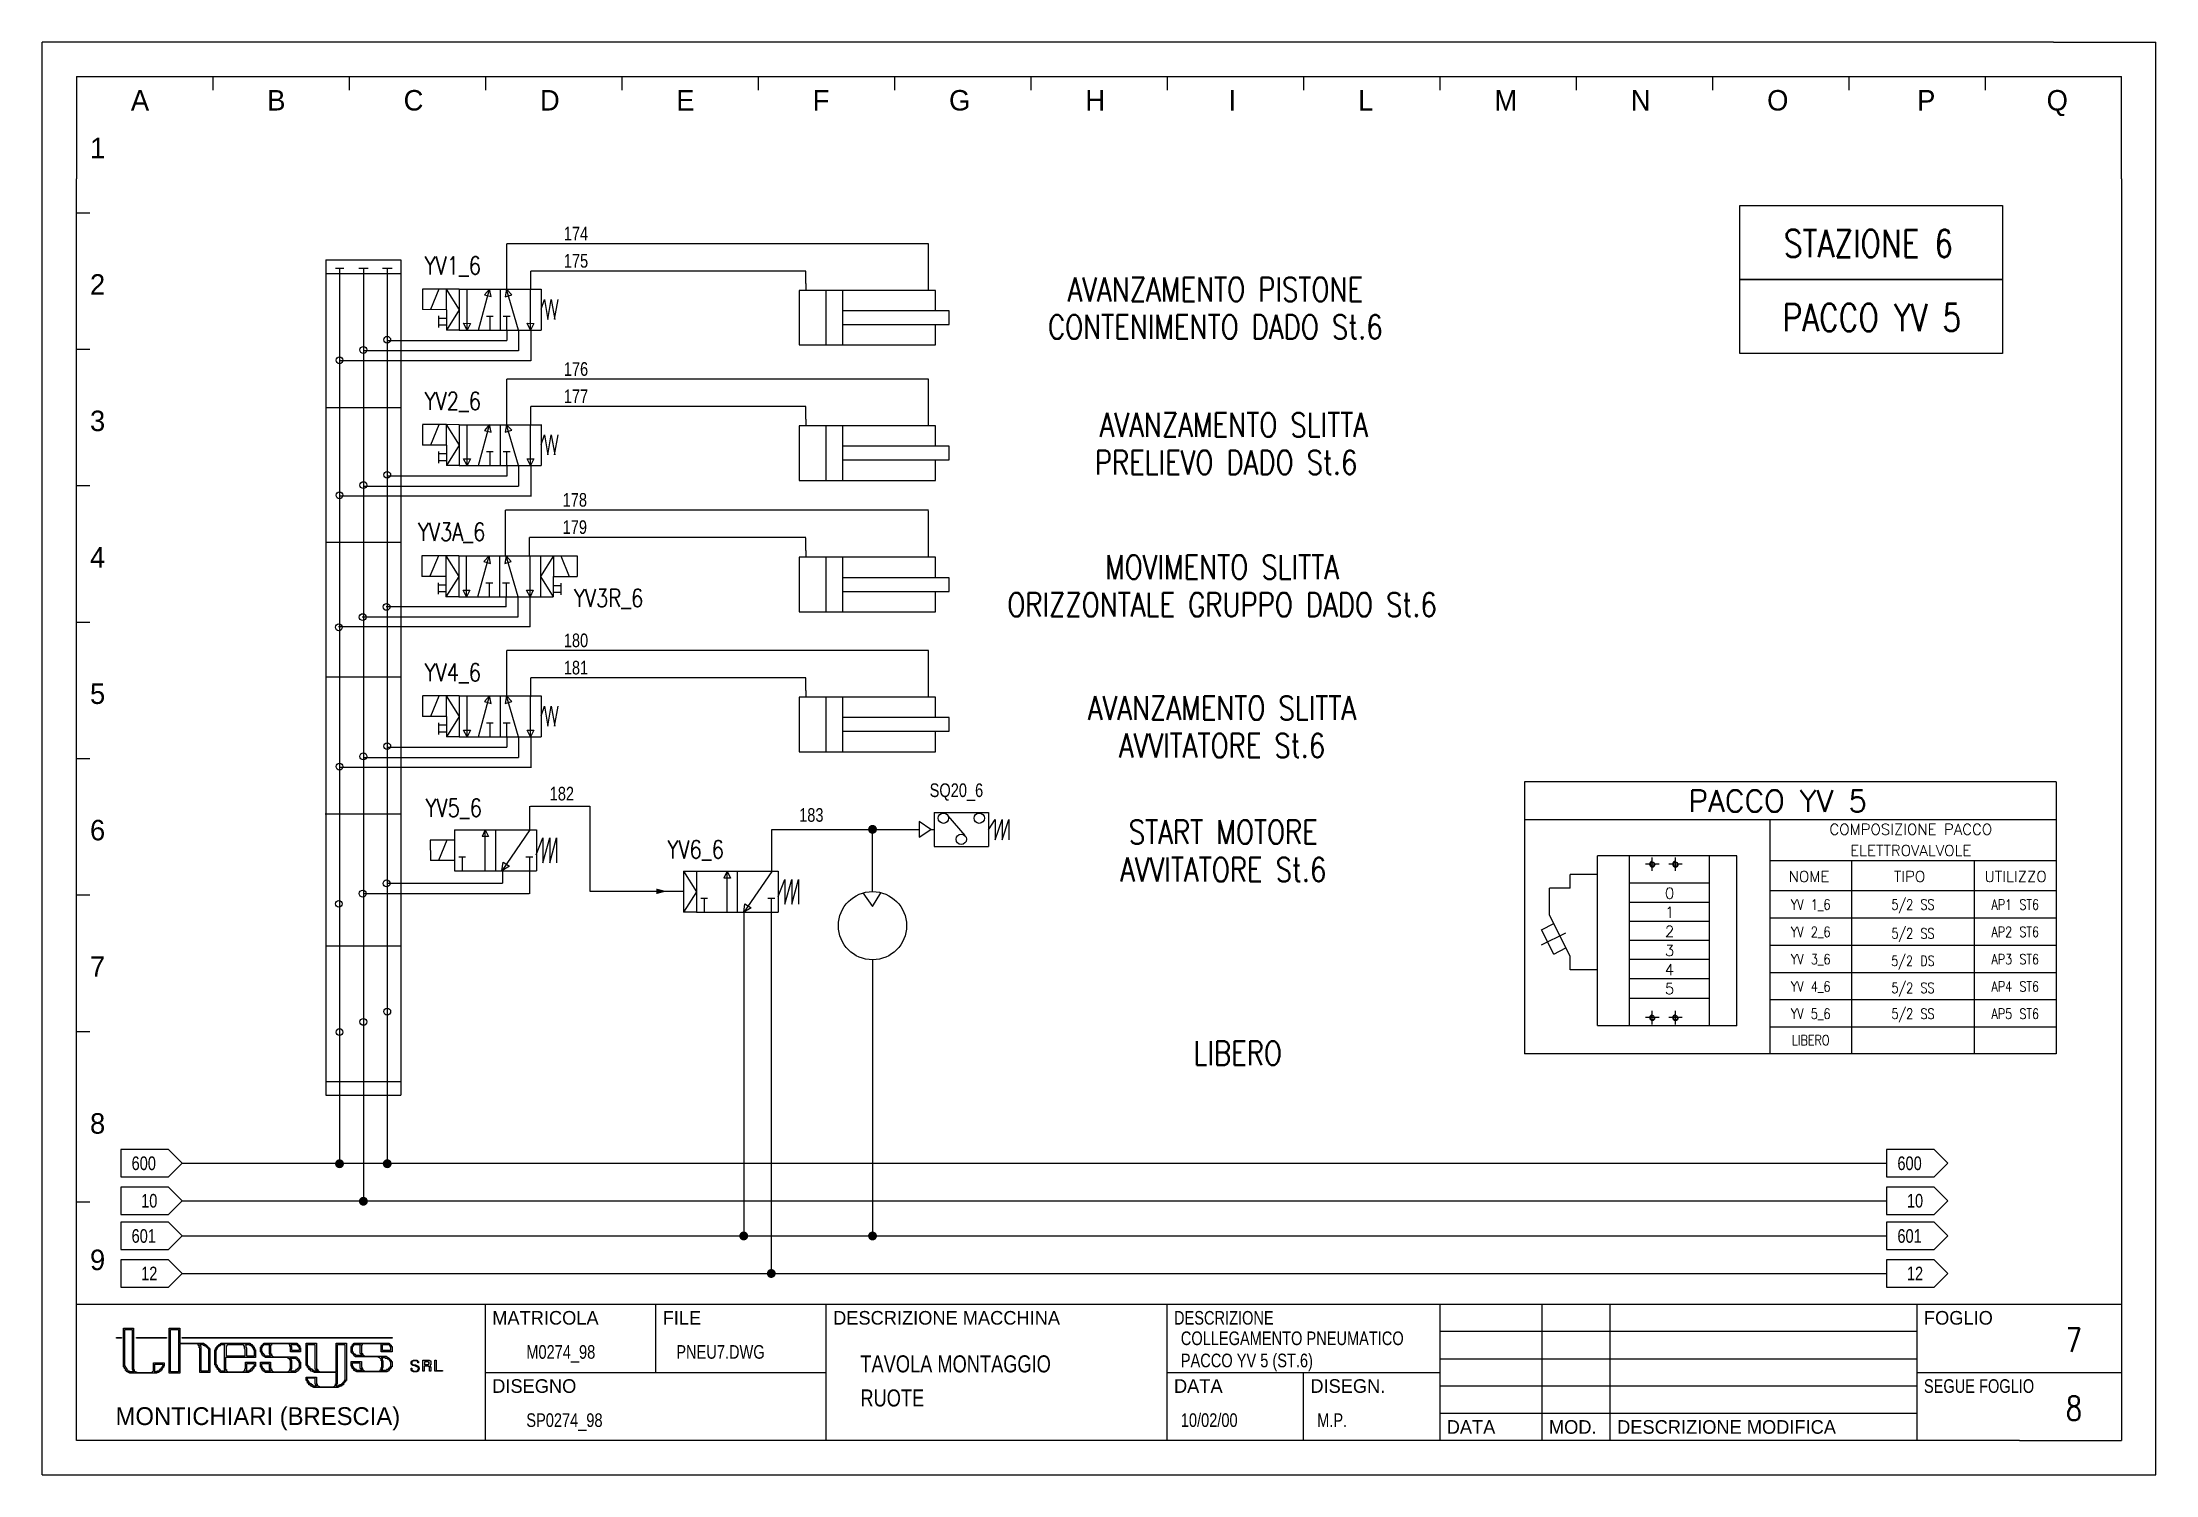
# Model space of a CAD drawing. Extents: x 5 to 315, y 5 to 215.
import ezdxf
from ezdxf.enums import TextEntityAlignment as Align

# ---------------------------------------------------------------- set-up
doc = ezdxf.new("R2010")
doc.units = 0
doc.header["$MEASUREMENT"] = 0
doc.linetypes.add('TRAT-C', pattern=[3.5, 2.5, -1])
doc.layers.get('0').update_dxf_attribs({"linetype": 'CONTINUOUS'})
for name, color, linetype in [('2', 7, 'CONTINUOUS'), ('CONTORNO', 7, 'CONTINUOUS'), ('FORMATO', 3, 'CONTINUOUS'), ('LINEAFIN', 4, 'CONTINUOUS'), ('QUOTA', 3, 'CONTINUOUS'), ('TESTI', 1, 'TRAT-C')]:
    doc.layers.add(name, color=color, linetype=linetype)
doc.styles.add('15TXT', font='TXT.shx', dxfattribs={"width": 0.8, "height": 1.5})
doc.styles.add('20TXT', font='TXT', dxfattribs={"width": 0.8, "height": 2})
doc.styles.add('30TXT', font='txt', dxfattribs={"height": 3})
doc.styles.add('35SIM', font='romans', dxfattribs={"width": 0.8, "height": 3.5})
doc.styles.add('ROMANS', font='romans.shx')

# ---------------------------------------------------------------- blocks, each defined once
blk = doc.blocks.new('THESYS')
at = {"color": 7}
for points in [[(0.045, 0.325), (0.12, 0.325), (0.12, 0.02), (0.125, 0.02), (0.125, 0.01), (0.13, 0.01), (0.13, 0.005), (0.14, 0.005), (0.14, 0), (0.255, 0), (0.255, 0.005), (0.26, 0.005), (0.26, 0.01), (0.265, 0.01), (0.265, 0.07), (0.345, 0.07), (0.345, 0.045), (0.34, 0.045), (0.34, 0.035), (0.335, 0.035), (0.335, 0.03), (0.33, 0.03), (0.33, 0.02), (0.325, 0.02), (0.325, 0.015), (0.32, 0.015), (0.32, 0.01), (0.31, 0.01), (0.31, 0.005), (0.305, 0.005), (0.305, 0), (0.29, 0), (0.29, -0.005), (0.09, -0.005), (0.09, 0), (0.08, 0), (0.08, 0.005), (0.07, 0.005), (0.07, 0.01), (0.065, 0.01), (0.065, 0.015), (0.06, 0.015), (0.06, 0.025), (0.055, 0.025), (0.055, 0.03), (0.05, 0.03), (0.05, 0.04), (0.045, 0.04)], [(0.055, 0.315), (0.11, 0.315), (0.11, 0.02), (0.115, 0.02), (0.115, 0.01), (0.12, 0.01), (0.12, 0.005), (0.125, 0.005), (0.09, 0.005), (0.09, 0.01), (0.08, 0.01), (0.08, 0.015), (0.075, 0.015), (0.075, 0.02), (0.07, 0.02), (0.07, 0.03), (0.065, 0.03), (0.065, 0.035), (0.06, 0.035), (0.06, 0.045), (0.055, 0.045)], [(0.38, 0.325), (0.459, 0.325), (0.459, 0.215), (0.635, 0.215), (0.635, 0.21), (0.64, 0.21), (0.64, 0.205), (0.65, 0.205), (0.65, 0.2), (0.655, 0.2), (0.655, 0.194), (0.66, 0.194), (0.66, 0.19), (0.665, 0.19), (0.665, 0.184), (0.67, 0.184), (0.67, 0.18), (0.675, 0.18), (0.675, 0.175), (0.68, 0.175), (0.68, 0), (0.605, 0), (0.605, 0.18), (0.6, 0.18), (0.6, 0.194), (0.595, 0.194), (0.595, 0.205), (0.59, 0.205), (0.59, 0.21), (0.459, 0.21), (0.459, -0.005), (0.38, -0.005)], [(0.39, 0.315), (0.449, 0.315), (0.449, 0.005), (0.39, 0.005)], [(-0.005, 0.255), (0.03, 0.255), (0.03, 0.25), (-0.005, 0.25)], [(0.14, 0.255), (0.36, 0.255), (0.36, 0.25), (0.14, 0.25)], [(0.475, 0.255), (2.015, 0.255), (2.015, 0.25), (0.475, 0.25)], [(0.605, 0.205), (0.63, 0.205), (0.63, 0.2), (0.64, 0.2), (0.64, 0.194), (0.65, 0.194), (0.65, 0.19), (0.655, 0.19), (0.655, 0.184), (0.66, 0.184), (0.66, 0.18), (0.665, 0.18), (0.665, 0.175), (0.67, 0.175), (0.67, 0.01), (0.615, 0.01), (0.615, 0.19), (0.61, 0.19), (0.61, 0.2), (0.605, 0.2)], [(0.76, 0.215), (0.975, 0.215), (0.975, 0.21), (0.98, 0.21), (0.98, 0.205), (0.99, 0.205), (0.99, 0.194), (1, 0.194), (1, 0.184), (1.005, 0.184), (1.005, 0.175), (1.01, 0.175), (1.01, 0.165), (1.015, 0.165), (1.015, 0.11), (0.795, 0.11), (0.795, 0.02), (0.8, 0.02), (0.8, 0.01), (0.805, 0.01), (0.805, 0.005), (0.925, 0.005), (0.925, 0.01), (0.93, 0.01), (0.93, 0.015), (0.935, 0.015), (0.935, 0.025), (0.94, 0.025), (0.94, 0.075), (1.015, 0.075), (1.015, 0.045), (1.01, 0.045), (1.01, 0.04), (1.005, 0.04), (1.005, 0.035), (1, 0.035), (1, 0.025), (0.995, 0.025), (0.995, 0.02), (0.99, 0.02), (0.99, 0.015), (0.985, 0.015), (0.985, 0.01), (0.975, 0.01), (0.975, 0.005), (0.965, 0.005), (0.965, 0), (0.755, 0), (0.755, 0.005), (0.75, 0.005), (0.75, 0.01), (0.745, 0.01), (0.745, 0.02), (0.735, 0.02), (0.735, 0.03), (0.73, 0.03), (0.73, 0.035), (0.725, 0.035), (0.725, 0.045), (0.72, 0.045), (0.72, 0.055), (0.715, 0.055), (0.715, 0.165), (0.72, 0.165), (0.72, 0.175), (0.725, 0.175), (0.725, 0.184), (0.73, 0.184), (0.73, 0.19), (0.735, 0.19), (0.735, 0.194), (0.74, 0.194), (0.74, 0.2), (0.745, 0.2), (0.745, 0.205), (0.755, 0.205), (0.755, 0.21), (0.76, 0.21)], [(0.76, 0.205), (0.79, 0.205), (0.79, 0.2), (0.785, 0.2), (0.785, 0.02), (0.79, 0.02), (0.79, 0.01), (0.795, 0.01), (0.76, 0.01), (0.76, 0.015), (0.755, 0.015), (0.755, 0.02), (0.75, 0.02), (0.75, 0.025), (0.745, 0.025), (0.745, 0.03), (0.74, 0.03), (0.74, 0.035), (0.735, 0.035), (0.735, 0.05), (0.73, 0.05), (0.73, 0.055), (0.725, 0.055), (0.725, 0.165), (0.73, 0.165), (0.73, 0.175), (0.735, 0.175), (0.735, 0.184), (0.74, 0.184), (0.74, 0.19), (0.745, 0.19), (0.745, 0.194), (0.755, 0.194), (0.755, 0.2), (0.76, 0.2)], [(0.805, 0.205), (0.925, 0.205), (0.925, 0.194), (0.93, 0.194), (0.93, 0.175), (0.935, 0.175), (0.935, 0.12), (0.8, 0.12), (0.8, 0.194), (0.805, 0.194)], [(0.94, 0.205), (0.97, 0.205), (0.97, 0.2), (0.98, 0.2), (0.98, 0.194), (0.985, 0.194), (0.985, 0.19), (0.99, 0.19), (0.99, 0.184), (0.995, 0.184), (0.995, 0.175), (1, 0.175), (1, 0.165), (1.005, 0.165), (1.005, 0.12), (0.95, 0.12), (0.95, 0.18), (0.945, 0.18), (0.945, 0.2), (0.94, 0.2)], [(1.075, 0.215), (1.32, 0.215), (1.32, 0.21), (1.325, 0.21), (1.325, 0.205), (1.33, 0.205), (1.33, 0.2), (1.335, 0.2), (1.335, 0.194), (1.34, 0.194), (1.34, 0.18), (1.345, 0.18), (1.345, 0.15), (1.27, 0.15), (1.27, 0.19), (1.265, 0.19), (1.265, 0.205), (1.26, 0.205), (1.26, 0.21), (1.13, 0.21), (1.13, 0.2), (1.125, 0.2), (1.125, 0.135), (1.13, 0.135), (1.13, 0.125), (1.135, 0.125), (1.135, 0.12), (1.14, 0.12), (1.14, 0.115), (1.315, 0.115), (1.315, 0.11), (1.32, 0.11), (1.32, 0.105), (1.325, 0.105), (1.325, 0.1), (1.33, 0.1), (1.33, 0.095), (1.335, 0.095), (1.335, 0.085), (1.34, 0.085), (1.34, 0.075), (1.345, 0.075), (1.345, 0.03), (1.34, 0.03), (1.34, 0.025), (1.335, 0.025), (1.335, 0.02), (1.33, 0.02), (1.33, 0.015), (1.325, 0.015), (1.325, 0.01), (1.315, 0.01), (1.315, 0.005), (1.31, 0.005), (1.31, 0), (1.085, 0), (1.085, 0.005), (1.08, 0.005), (1.08, 0.01), (1.07, 0.01), (1.07, 0.015), (1.065, 0.015), (1.065, 0.02), (1.06, 0.02), (1.06, 0.03), (1.055, 0.03), (1.055, 0.04), (1.05, 0.04), (1.05, 0.075), (1.125, 0.075), (1.125, 0.025), (1.13, 0.025), (1.13, 0.015), (1.135, 0.015), (1.135, 0.01), (1.14, 0.01), (1.14, 0.005), (1.255, 0.005), (1.255, 0.01), (1.26, 0.01), (1.26, 0.015), (1.265, 0.015), (1.265, 0.025), (1.27, 0.025), (1.27, 0.09), (1.265, 0.09), (1.265, 0.1), (1.255, 0.1), (1.255, 0.105), (1.25, 0.105), (1.25, 0.11), (1.085, 0.11), (1.085, 0.115), (1.08, 0.115), (1.08, 0.12), (1.07, 0.12), (1.07, 0.125), (1.065, 0.125), (1.065, 0.13), (1.06, 0.13), (1.06, 0.14), (1.055, 0.14), (1.055, 0.15), (1.05, 0.15), (1.05, 0.184), (1.055, 0.184), (1.055, 0.194), (1.06, 0.194), (1.06, 0.2), (1.065, 0.2), (1.065, 0.205), (1.07, 0.205), (1.07, 0.21), (1.075, 0.21)], [(1.075, 0.205), (1.12, 0.205), (1.12, 0.2), (1.115, 0.2), (1.115, 0.135), (1.12, 0.135), (1.12, 0.125), (1.125, 0.125), (1.125, 0.12), (1.085, 0.12), (1.085, 0.125), (1.08, 0.125), (1.08, 0.13), (1.075, 0.13), (1.075, 0.135), (1.07, 0.135), (1.07, 0.14), (1.065, 0.14), (1.065, 0.15), (1.06, 0.15), (1.06, 0.184), (1.065, 0.184), (1.065, 0.194), (1.07, 0.194), (1.07, 0.2), (1.075, 0.2)], [(1.275, 0.205), (1.32, 0.205), (1.32, 0.194), (1.33, 0.194), (1.33, 0.184), (1.335, 0.184), (1.335, 0.16), (1.28, 0.16), (1.28, 0.19), (1.275, 0.19)], [(1.385, 0.215), (1.46, 0.215), (1.46, 0.025), (1.465, 0.025), (1.465, 0.02), (1.47, 0.02), (1.47, 0.015), (1.474, 0.015), (1.474, 0.01), (1.48, 0.01), (1.48, 0.005), (1.605, 0.005), (1.605, 0.215), (1.68, 0.215), (1.68, -0.06), (1.675, -0.06), (1.675, -0.07), (1.67, -0.07), (1.67, -0.075), (1.665, -0.075), (1.665, -0.08), (1.66, -0.08), (1.66, -0.09), (1.65, -0.09), (1.65, -0.095), (1.645, -0.095), (1.645, -0.1), (1.63, -0.1), (1.63, -0.105), (1.62, -0.105), (1.62, -0.11), (1.44, -0.11), (1.44, -0.105), (1.43, -0.105), (1.43, -0.1), (1.42, -0.1), (1.42, -0.095), (1.415, -0.095), (1.415, -0.09), (1.405, -0.09), (1.405, -0.08), (1.395, -0.08), (1.395, -0.065), (1.39, -0.065), (1.39, -0.06), (1.385, -0.06), (1.385, -0.035), (1.46, -0.035), (1.46, -0.085), (1.465, -0.085), (1.465, -0.095), (1.47, -0.095), (1.47, -0.1), (1.48, -0.1), (1.48, -0.105), (1.59, -0.105), (1.59, -0.1), (1.595, -0.1), (1.595, -0.095), (1.6, -0.095), (1.6, -0.085), (1.605, -0.085), (1.605, 0), (1.445, 0), (1.445, 0.005), (1.435, 0.005), (1.435, 0.01), (1.42, 0.01), (1.42, 0.015), (1.415, 0.015), (1.415, 0.02), (1.405, 0.02), (1.405, 0.03), (1.4, 0.03), (1.4, 0.035), (1.395, 0.035), (1.395, 0.045), (1.39, 0.045), (1.39, 0.05), (1.385, 0.05)], [(1.395, 0.205), (1.45, 0.205), (1.45, 0.025), (1.454, 0.025), (1.454, 0.02), (1.46, 0.02), (1.46, 0.015), (1.465, 0.015), (1.465, 0.01), (1.47, 0.01), (1.445, 0.01), (1.445, 0.015), (1.435, 0.015), (1.435, 0.02), (1.425, 0.02), (1.425, 0.025), (1.415, 0.025), (1.415, 0.035), (1.41, 0.035), (1.41, 0.04), (1.405, 0.04), (1.405, 0.045), (1.4, 0.045), (1.4, 0.05), (1.395, 0.05)], [(1.615, 0.205), (1.67, 0.205), (1.67, -0.06), (1.665, -0.06), (1.665, -0.07), (1.66, -0.07), (1.66, -0.075), (1.655, -0.075), (1.655, -0.08), (1.65, -0.08), (1.65, -0.085), (1.645, -0.085), (1.645, -0.09), (1.63, -0.09), (1.63, -0.095), (1.62, -0.095), (1.62, -0.1), (1.605, -0.1), (1.605, -0.095), (1.61, -0.095), (1.61, -0.085), (1.615, -0.085)], [(1.735, 0.215), (1.995, 0.215), (1.995, 0.21), (2, 0.21), (2, 0.205), (2.005, 0.205), (2.005, 0.2), (2.01, 0.2), (2.01, 0.19), (2.015, 0.19), (2.015, 0.15), (1.935, 0.15), (1.935, 0.21), (1.795, 0.21), (1.795, 0.2), (1.79, 0.2), (1.79, 0.14), (1.795, 0.14), (1.795, 0.135), (1.8, 0.135), (1.8, 0.125), (1.81, 0.125), (1.81, 0.12), (1.975, 0.12), (1.975, 0.115), (1.98, 0.115), (1.98, 0.11), (1.99, 0.11), (1.99, 0.105), (1.995, 0.105), (1.995, 0.1), (2, 0.1), (2, 0.095), (2.005, 0.095), (2.005, 0.09), (2.01, 0.09), (2.01, 0.08), (2.015, 0.08), (2.015, 0.04), (2.01, 0.04), (2.01, 0.03), (2.005, 0.03), (2.005, 0.025), (2, 0.025), (2, 0.02), (1.995, 0.02), (1.995, 0.015), (1.99, 0.015), (1.99, 0.01), (1.98, 0.01), (1.98, 0.005), (1.755, 0.005), (1.755, 0.01), (1.745, 0.01), (1.745, 0.015), (1.735, 0.015), (1.735, 0.025), (1.725, 0.025), (1.725, 0.035), (1.72, 0.035), (1.72, 0.045), (1.715, 0.045), (1.715, 0.08), (1.79, 0.08), (1.79, 0.035), (1.795, 0.035), (1.795, 0.025), (1.8, 0.025), (1.8, 0.015), (1.81, 0.015), (1.81, 0.01), (1.925, 0.01), (1.925, 0.015), (1.93, 0.015), (1.93, 0.02), (1.935, 0.02), (1.935, 0.035), (1.94, 0.035), (1.94, 0.085), (1.935, 0.085), (1.935, 0.1), (1.93, 0.1), (1.93, 0.105), (1.925, 0.105), (1.925, 0.11), (1.915, 0.11), (1.915, 0.115), (1.745, 0.115), (1.745, 0.12), (1.74, 0.12), (1.74, 0.125), (1.735, 0.125), (1.735, 0.13), (1.73, 0.13), (1.73, 0.135), (1.725, 0.135), (1.725, 0.14), (1.72, 0.14), (1.72, 0.145), (1.715, 0.145), (1.715, 0.19), (1.72, 0.19), (1.72, 0.194), (1.725, 0.194), (1.725, 0.205), (1.73, 0.205), (1.73, 0.21), (1.735, 0.21)], [(1.735, 0.205), (1.785, 0.205), (1.785, 0.2), (1.78, 0.2), (1.78, 0.14), (1.785, 0.14), (1.785, 0.135), (1.79, 0.135), (1.79, 0.125), (1.795, 0.125), (1.75, 0.125), (1.75, 0.13), (1.74, 0.13), (1.74, 0.135), (1.735, 0.135), (1.735, 0.14), (1.73, 0.14), (1.73, 0.15), (1.725, 0.15), (1.725, 0.19), (1.73, 0.19), (1.73, 0.194), (1.735, 0.194)], [(1.945, 0.205), (1.995, 0.205), (1.995, 0.2), (2, 0.2), (2, 0.19), (2.005, 0.19), (2.005, 0.16), (1.945, 0.16)], [(0.275, 0.06), (0.335, 0.06), (0.335, 0.045), (0.33, 0.045), (0.33, 0.035), (0.325, 0.035), (0.325, 0.03), (0.32, 0.03), (0.32, 0.02), (0.31, 0.02), (0.31, 0.015), (0.305, 0.015), (0.305, 0.01), (0.29, 0.01), (0.29, 0.005), (0.27, 0.005), (0.275, 0.005)], [(0.95, 0.065), (1.005, 0.065), (1.005, 0.045), (1, 0.045), (1, 0.04), (0.995, 0.04), (0.995, 0.035), (0.99, 0.035), (0.99, 0.03), (0.985, 0.03), (0.985, 0.025), (0.98, 0.025), (0.98, 0.02), (0.975, 0.02), (0.975, 0.015), (0.965, 0.015), (0.965, 0.01), (0.94, 0.01), (0.945, 0.01), (0.945, 0.015), (0.95, 0.015)], [(1.06, 0.065), (1.115, 0.065), (1.115, 0.02), (1.12, 0.02), (1.12, 0.015), (1.125, 0.015), (1.125, 0.01), (1.085, 0.01), (1.085, 0.015), (1.08, 0.015), (1.08, 0.02), (1.075, 0.02), (1.075, 0.025), (1.07, 0.025), (1.07, 0.03), (1.065, 0.03), (1.065, 0.04), (1.06, 0.04)], [(1.265, 0.105), (1.31, 0.105), (1.31, 0.1), (1.315, 0.1), (1.315, 0.095), (1.32, 0.095), (1.32, 0.09), (1.325, 0.09), (1.325, 0.085), (1.33, 0.085), (1.33, 0.075), (1.335, 0.075), (1.335, 0.035), (1.33, 0.035), (1.33, 0.03), (1.325, 0.03), (1.325, 0.025), (1.32, 0.025), (1.32, 0.02), (1.31, 0.02), (1.31, 0.015), (1.305, 0.015), (1.305, 0.01), (1.27, 0.01), (1.275, 0.01), (1.275, 0.025), (1.28, 0.025), (1.28, 0.09), (1.275, 0.09), (1.275, 0.1), (1.27, 0.1), (1.27, 0.105)], [(1.725, 0.07), (1.78, 0.07), (1.78, 0.03), (1.785, 0.03), (1.785, 0.025), (1.79, 0.025), (1.79, 0.015), (1.795, 0.015), (1.755, 0.015), (1.755, 0.02), (1.745, 0.02), (1.745, 0.025), (1.74, 0.025), (1.74, 0.03), (1.735, 0.03), (1.735, 0.035), (1.73, 0.035), (1.73, 0.045), (1.725, 0.045)], [(1.935, 0.11), (1.965, 0.11), (1.965, 0.105), (1.98, 0.105), (1.98, 0.1), (1.99, 0.1), (1.99, 0.095), (1.995, 0.095), (1.995, 0.09), (2, 0.09), (2, 0.08), (2.005, 0.08), (2.005, 0.04), (2, 0.04), (2, 0.03), (1.99, 0.03), (1.99, 0.02), (1.975, 0.02), (1.975, 0.015), (1.935, 0.015), (1.945, 0.015), (1.945, 0.035), (1.95, 0.035), (1.95, 0.085), (1.945, 0.085), (1.945, 0.105), (1.94, 0.105), (1.94, 0.11)], [(2.17, 0.09), (2.2, 0.09), (2.2, 0.085), (2.205, 0.085), (2.205, 0.08), (2.21, 0.08), (2.21, 0.07), (2.205, 0.07), (2.205, 0.08), (2.2, 0.08), (2.2, 0.085), (2.165, 0.085), (2.165, 0.08), (2.16, 0.08), (2.16, 0.06), (2.165, 0.06), (2.165, 0.055), (2.19, 0.055), (2.19, 0.05), (2.2, 0.05), (2.2, 0.045), (2.21, 0.045), (2.21, 0.035), (2.215, 0.035), (2.215, 0.02), (2.21, 0.02), (2.21, 0.01), (2.2, 0.01), (2.2, 0.005), (2.17, 0.005), (2.17, 0.01), (2.16, 0.01), (2.16, 0.015), (2.155, 0.015), (2.155, 0.03), (2.16, 0.03), (2.16, 0.015), (2.17, 0.015), (2.17, 0.01), (2.2, 0.01), (2.2, 0.015), (2.205, 0.015), (2.205, 0.02), (2.21, 0.02), (2.21, 0.035), (2.205, 0.035), (2.205, 0.04), (2.195, 0.04), (2.195, 0.045), (2.185, 0.045), (2.185, 0.05), (2.165, 0.05), (2.165, 0.055), (2.16, 0.055), (2.16, 0.06), (2.155, 0.06), (2.155, 0.08), (2.16, 0.08), (2.16, 0.085), (2.17, 0.085)], [(2.24, 0.09), (2.29, 0.09), (2.29, 0.085), (2.3, 0.085), (2.3, 0.055), (2.295, 0.055), (2.295, 0.04), (2.3, 0.04), (2.3, 0.01), (2.29, 0.01), (2.29, 0.04), (2.285, 0.04), (2.285, 0.045), (2.25, 0.045), (2.25, 0.01), (2.24, 0.01)], [(2.255, 0.08), (2.28, 0.08), (2.28, 0.075), (2.285, 0.075), (2.285, 0.06), (2.28, 0.06), (2.28, 0.055), (2.255, 0.055)], [(2.33, 0.09), (2.34, 0.09), (2.34, 0.015), (2.385, 0.015), (2.385, 0.01), (2.33, 0.01)], [(1.395, -0.04), (1.45, -0.04), (1.45, -0.085), (1.454, -0.085), (1.454, -0.095), (1.46, -0.095), (1.46, -0.1), (1.44, -0.1), (1.44, -0.095), (1.435, -0.095), (1.435, -0.09), (1.425, -0.09), (1.425, -0.085), (1.415, -0.085), (1.415, -0.08), (1.41, -0.08), (1.41, -0.075), (1.405, -0.075), (1.405, -0.065), (1.4, -0.065), (1.4, -0.06), (1.395, -0.06)]]:
    blk.add_lwpolyline(points, close=True, dxfattribs=at)
blk = doc.blocks.new('CEI7')
at = {"color": 1, "const_width": 0.65}
blk.add_lwpolyline([(0, -0.325, 1), (0, 0.325, 1)], format="xyb", close=True, dxfattribs=at)
blk = doc.blocks.new('CONN')
at = {"layer": 'FORMATO'}
blk.add_blockref('CEI7', (0, 0), dxfattribs=at)
blk = doc.blocks.new('A$C374E084F')
at = {"layer": '2', "color": 3}
blk.add_lwpolyline([(1.53, 0.4, 0, 0.8, 0), (0, 0.4, 0.8, 0.8, 0)], format="xyseb", dxfattribs=at)

msp = doc.modelspace()

# ---------------------------------------------------------------- linework, layer by layer
for p, q in [((46.6, 183.09), (46.6, 60.65)), ((46.6, 183.09), (57.6, 183.09)), ((57.6, 183.09), (57.6, 60.65)), ((46.6, 181.09), (57.6, 181.09)), ((48.01, 181.89), (49.24, 181.89)), ((48.6, 181.86), (48.6, 50.66)), ((51.44, 181.89), (52.8, 181.89)), ((52.1, 181.86), (52.1, 45.16)), ((54.89, 181.89), (56.32, 181.89)), ((55.6, 181.89), (55.6, 60.65)), ((64.28, 178.81), (60.75, 178.8)), ((60.75, 178.8), (60.76, 175.81)), ((63.18, 178.8), (61.93, 175.82)), ((66.16, 178.8), (64.26, 178.81)), ((64.26, 178.81), (64.27, 172.8)), ((64.26, 178.81), (66.16, 175.8)), ((66.16, 178.8), (78.16, 178.8)), ((66.16, 178.8), (66.16, 172.8)), ((66.16, 178.8), (78.16, 178.8)), ((66.16, 178.8), (66.16, 172.8)), ((67.32, 172.8), (67.32, 178.78)), ((68.97, 172.8), (70.61, 178.8)), ((70.61, 178.8), (69.86, 177.97)), ((69.86, 177.97), (70.83, 177.71)), ((70.83, 177.71), (70.61, 178.8)), ((72.16, 178.8), (72.16, 172.8)), ((73.1, 178.8), (72.91, 177.7)), ((72.91, 177.7), (73.87, 177.98)), ((73.87, 177.98), (73.1, 178.8)), ((74.87, 172.8), (73.1, 178.8)), ((76.62, 172.8), (76.62, 178.78)), ((78.16, 178.8), (78.16, 172.8)), ((78.16, 178.8), (78.16, 172.8)), ((78.16, 175.88), (78.67, 177.31)), ((78.17, 178.82), (78.17, 172.82)), ((78.17, 178.82), (78.17, 172.82)), ((78.67, 177.31), (79.15, 174.36)), ((79.15, 174.36), (79.66, 177.31)), ((79.66, 177.31), (80.16, 174.36)), ((80.13, 174.39), (80.66, 177.31)), ((136, 178.63), (116, 178.63)), ((116, 178.63), (116, 170.63)), ((117, 179.63), (117, 178.63)), ((120, 170.63), (120, 178.63)), ((122.45, 170.63), (122.45, 178.63)), ((135, 178.63), (135, 179.63)), ((136, 175.6), (136, 178.63)), ((64.29, 175.8), (60.76, 175.81)), ((63.13, 174.88), (63.13, 173.18)), ((64.27, 174.52), (63.15, 174.52)), ((66.16, 175.8), (64.27, 172.8)), ((67.32, 172.8), (66.81, 173.8)), ((66.81, 173.8), (67.8, 173.79)), ((67.8, 173.79), (67.32, 172.8)), ((70.65, 174.81), (70.15, 174.81)), ((70.64, 174.81), (70.64, 172.81)), ((71.15, 174.81), (70.65, 174.81)), ((73.11, 174.81), (72.61, 174.81)), ((73.1, 174.8), (73.1, 172.8)), ((73.61, 174.81), (73.11, 174.81)), ((76.11, 173.8), (77.1, 173.79)), ((76.62, 172.8), (76.11, 173.8)), ((77.1, 173.79), (76.62, 172.8)), ((138, 175.63), (122.45, 175.63)), ((122.45, 173.63), (138, 173.63)), ((136, 170.63), (136, 173.63)), ((138, 173.63), (138, 175.63)), ((73.12, 171.25), (55.6, 171.25)), ((64.27, 173.52), (63.15, 173.52)), ((66.16, 172.8), (64.27, 172.8)), ((66.16, 172.8), (78.16, 172.8)), ((66.16, 172.8), (78.16, 172.8)), ((73.12, 172.8), (73.12, 171.27)), ((74.85, 172.8), (74.85, 169.78)), ((76.64, 172.77), (76.64, 168.28)), ((116, 170.63), (136, 170.63)), ((76.64, 168.31), (48.6, 168.31)), ((74.85, 169.76), (52.1, 169.76)), ((46.59, 161.46), (57.54, 161.46)), ((64.28, 158.95), (60.75, 158.95)), ((60.75, 158.94), (60.76, 155.95)), ((63.18, 158.94), (61.93, 155.96)), ((64.26, 158.95), (64.27, 152.95)), ((64.26, 158.95), (66.16, 155.94)), ((66.16, 158.94), (64.26, 158.95)), ((66.16, 158.94), (66.16, 152.94)), ((66.16, 158.94), (66.16, 152.94)), ((66.16, 158.94), (78.16, 158.94)), ((66.16, 158.94), (78.16, 158.94)), ((67.32, 152.94), (67.32, 158.92)), ((68.97, 152.94), (70.61, 158.94)), ((70.61, 158.95), (69.86, 158.11)), ((69.86, 158.11), (70.83, 157.85)), ((70.83, 157.85), (70.61, 158.95)), ((72.16, 158.94), (72.16, 152.94)), ((73.1, 158.94), (72.91, 157.84)), ((72.91, 157.84), (73.87, 158.13)), ((73.87, 158.13), (73.1, 158.94)), ((74.87, 152.94), (73.1, 158.94)), ((76.62, 152.94), (76.62, 158.92)), ((78.16, 158.94), (78.16, 152.94)), ((78.16, 158.94), (78.16, 152.94)), ((78.17, 158.96), (78.17, 152.96)), ((78.17, 158.96), (78.17, 152.96)), ((116, 158.77), (116, 150.77)), ((136, 158.77), (116, 158.77)), ((117, 159.77), (117, 158.77)), ((120, 150.77), (120, 158.77)), ((122.45, 150.77), (122.45, 158.77)), ((135, 158.77), (135, 159.77)), ((136, 155.74), (136, 158.77)), ((64.29, 155.94), (60.76, 155.95)), ((63.13, 155.02), (63.13, 153.32)), ((66.16, 155.94), (64.27, 152.95)), ((78.16, 156.03), (78.67, 157.45)), ((78.67, 157.45), (79.15, 154.5)), ((79.15, 154.5), (79.66, 157.45)), ((79.66, 157.45), (80.16, 154.5)), ((80.13, 154.53), (80.66, 157.45)), ((138, 155.77), (122.45, 155.77)), ((138, 153.77), (138, 155.77)), ((64.27, 154.66), (63.15, 154.66)), ((64.27, 153.66), (63.15, 153.66)), ((66.16, 152.94), (64.27, 152.95)), ((66.16, 152.94), (78.16, 152.94)), ((66.16, 152.94), (78.16, 152.94)), ((66.81, 153.94), (67.8, 153.94)), ((67.32, 152.94), (66.81, 153.94)), ((67.8, 153.94), (67.32, 152.94)), ((70.65, 154.95), (70.15, 154.95)), ((70.64, 154.95), (70.64, 152.95)), ((71.15, 154.95), (70.65, 154.95)), ((73.11, 154.95), (72.61, 154.95)), ((73.1, 154.94), (73.1, 152.94)), ((73.61, 154.95), (73.11, 154.95)), ((73.12, 152.94), (73.12, 151.41)), ((74.85, 152.94), (74.85, 149.92)), ((76.62, 152.94), (76.11, 153.94)), ((76.11, 153.94), (77.1, 153.94)), ((77.1, 153.94), (76.62, 152.94)), ((76.64, 152.91), (76.64, 148.42)), ((122.45, 153.77), (138, 153.77)), ((136, 150.77), (136, 153.77)), ((74.85, 149.9), (52.1, 149.9)), ((73.12, 151.39), (55.6, 151.39)), ((116, 150.77), (136, 150.77)), ((76.64, 148.45), (48.6, 148.45)), ((46.59, 141.71), (57.54, 141.71)), ((64.2, 139.7), (60.67, 139.69)), ((60.67, 139.69), (60.68, 136.7)), ((63.1, 139.69), (61.85, 136.71)), ((64.18, 139.7), (64.19, 133.69)), ((66.08, 139.69), (64.18, 139.7)), ((64.18, 139.7), (66.08, 136.69)), ((66.08, 139.69), (78.08, 139.69)), ((66.08, 139.69), (78.08, 139.69)), ((66.08, 139.69), (66.08, 133.69)), ((66.08, 139.69), (66.08, 133.69)), ((67.24, 133.69), (67.24, 139.67)), ((68.89, 133.69), (70.53, 139.69)), ((70.53, 139.69), (69.78, 138.86)), ((70.75, 138.6), (70.53, 139.69)), ((72.08, 139.69), (72.08, 133.69)), ((73.02, 139.69), (72.83, 138.59)), ((74.79, 133.69), (73.02, 139.69)), ((73.79, 138.87), (73.02, 139.69)), ((76.54, 133.69), (76.54, 139.67)), ((78.08, 139.69), (78.08, 133.69)), ((78.08, 139.69), (78.08, 133.69)), ((78.08, 139.69), (79.97, 139.69)), ((79.97, 139.69), (78.08, 136.69)), ((79.95, 139.69), (83.48, 139.69)), ((79.97, 139.69), (79.96, 133.69)), ((81.05, 139.69), (82.3, 136.68)), ((83.48, 139.69), (83.47, 136.69)), ((136, 139.5), (116, 139.5)), ((116, 139.5), (116, 131.5)), ((117, 140.5), (117, 139.5)), ((120, 131.5), (120, 139.5)), ((122.45, 131.5), (122.45, 139.5)), ((135, 139.5), (135, 140.5)), ((136, 136.47), (136, 139.5)), ((64.21, 136.69), (60.68, 136.7)), ((66.08, 136.69), (64.19, 133.69)), ((69.78, 138.86), (70.75, 138.6)), ((72.83, 138.59), (73.79, 138.87)), ((78.08, 136.69), (79.96, 133.69)), ((79.94, 136.69), (83.47, 136.69)), ((138, 136.5), (122.45, 136.5)), ((138, 134.5), (138, 136.5)), ((63.05, 135.77), (63.05, 134.07)), ((64.19, 135.41), (63.07, 135.41)), ((64.19, 134.41), (63.07, 134.41)), ((66.08, 133.69), (64.19, 133.69)), ((66.08, 133.69), (78.08, 133.69)), ((66.08, 133.69), (78.08, 133.69)), ((67.24, 133.69), (66.73, 134.69)), ((66.73, 134.69), (67.72, 134.68)), ((67.72, 134.68), (67.24, 133.69)), ((70.57, 135.7), (70.07, 135.7)), ((70.56, 135.7), (70.56, 133.7)), ((71.07, 135.7), (70.57, 135.7)), ((73.03, 135.7), (72.53, 135.7)), ((73.02, 135.69), (73.02, 133.69)), ((73.02, 132.22), (73.02, 133.69)), ((73.53, 135.7), (73.03, 135.7)), ((74.75, 133.69), (74.75, 130.72)), ((76.03, 134.69), (77.02, 134.68)), ((76.54, 133.69), (76.03, 134.69)), ((77.02, 134.68), (76.54, 133.69)), ((76.54, 129.28), (76.54, 133.69)), ((78.07, 133.69), (79.96, 133.69)), ((79.96, 135.37), (81.08, 135.37)), ((79.96, 134.37), (81.08, 134.37)), ((81.1, 134.01), (81.1, 135.71)), ((122.45, 134.5), (138, 134.5)), ((136, 131.5), (136, 134.5)), ((74.75, 130.72), (51.93, 130.72)), ((73.02, 132.22), (55.43, 132.22)), ((116, 131.5), (136, 131.5)), ((76.54, 129.28), (48.43, 129.28)), ((46.59, 121.96), (57.54, 121.96)), ((64.28, 119.17), (60.75, 119.17)), ((60.75, 119.16), (60.76, 116.17)), ((63.18, 119.16), (61.93, 116.18)), ((64.26, 119.17), (66.16, 116.17)), ((66.16, 119.17), (64.26, 119.17)), ((64.26, 119.17), (64.27, 113.17)), ((66.16, 119.17), (78.16, 119.17)), ((66.16, 119.17), (78.16, 119.17)), ((66.16, 119.17), (66.16, 113.17)), ((66.16, 119.17), (66.16, 113.17)), ((67.32, 113.17), (67.32, 119.15)), ((68.97, 113.17), (70.61, 119.17)), ((70.61, 119.17), (69.86, 118.34)), ((69.86, 118.34), (70.83, 118.07)), ((70.83, 118.07), (70.61, 119.17)), ((72.16, 119.17), (72.16, 113.17)), ((73.1, 119.17), (72.91, 118.07)), ((72.91, 118.07), (73.87, 118.35)), ((73.87, 118.35), (73.1, 119.17)), ((74.87, 113.17), (73.1, 119.17)), ((76.62, 113.17), (76.62, 119.15)), ((78.16, 119.17), (78.16, 113.17)), ((78.16, 119.17), (78.16, 113.17)), ((78.17, 119.18), (78.17, 113.18)), ((78.17, 119.18), (78.17, 113.18)), ((136, 118.99), (116, 118.99)), ((116, 118.99), (116, 110.99)), ((117, 119.99), (117, 118.99)), ((120, 110.99), (120, 118.99)), ((122.45, 110.99), (122.45, 118.99)), ((135, 118.99), (135, 119.99)), ((136, 115.96), (136, 118.99)), ((64.29, 116.16), (60.76, 116.18)), ((63.13, 115.24), (63.13, 113.54)), ((64.27, 114.88), (63.15, 114.88)), ((66.16, 116.17), (64.27, 113.17)), ((70.65, 115.17), (70.15, 115.17)), ((70.64, 115.17), (70.64, 113.17)), ((71.15, 115.17), (70.65, 115.17)), ((73.11, 115.17), (72.61, 115.17)), ((73.1, 115.17), (73.1, 113.17)), ((73.61, 115.17), (73.11, 115.17)), ((78.16, 116.25), (78.67, 117.67)), ((78.67, 117.67), (79.15, 114.72)), ((79.15, 114.72), (79.66, 117.67)), ((79.66, 117.67), (80.16, 114.72)), ((80.13, 114.76), (80.66, 117.67)), ((138, 115.99), (122.45, 115.99)), ((138, 113.99), (138, 115.99)), ((73.12, 111.62), (55.6, 111.62)), ((64.27, 113.88), (63.15, 113.88)), ((66.16, 113.17), (64.27, 113.17)), ((66.16, 113.17), (78.16, 113.17)), ((66.16, 113.17), (78.16, 113.17)), ((67.32, 113.17), (66.81, 114.16)), ((66.81, 114.16), (67.8, 114.16)), ((67.8, 114.16), (67.32, 113.17)), ((73.12, 113.17), (73.12, 111.64)), ((74.85, 113.16), (74.85, 110.14)), ((76.62, 113.17), (76.11, 114.16)), ((76.11, 114.16), (77.1, 114.16)), ((77.1, 114.16), (76.62, 113.17)), ((76.64, 113.13), (76.64, 108.64)), ((122.45, 113.99), (138, 113.99)), ((136, 110.99), (136, 113.99)), ((76.64, 108.67), (48.6, 108.67)), ((74.85, 110.12), (52.1, 110.12)), ((116, 110.99), (136, 110.99)), ((46.51, 101.9), (57.49, 101.9)), ((65.47, 99.55), (77.47, 99.55)), ((65.47, 99.55), (77.47, 99.55)), ((65.47, 99.55), (65.47, 93.55)), ((65.47, 99.55), (65.47, 93.55)), ((69.97, 99.55), (69.5, 98.56)), ((69.97, 93.55), (69.97, 99.55)), ((69.97, 99.55), (70.45, 98.56)), ((71.47, 99.55), (71.47, 93.55)), ((76.52, 99.55), (72.4, 93.55)), ((77.47, 99.55), (77.47, 93.55)), ((77.47, 99.55), (77.47, 93.55)), ((135.33, 99.59), (133.61, 100.74)), ((133.61, 100.74), (133.61, 98.47)), ((133.61, 98.47), (135.33, 99.59)), ((135.33, 99.59), (135.8, 99.59)), ((135.8, 102.09), (143.8, 102.09)), ((135.8, 102.09), (135.8, 97.09)), ((137.84, 101.6), (140.3, 98.72)), ((143.8, 102.09), (143.8, 97.09)), ((143.8, 102.09), (143.8, 97.09)), ((143.8, 99.53), (144.77, 101.07)), ((144.77, 98.08), (145.78, 101.07)), ((144.77, 101.07), (144.77, 98.08)), ((145.78, 98.08), (146.79, 101.07)), ((145.78, 101.07), (145.78, 98.08)), ((146.79, 101.07), (146.79, 98.08)), ((65.45, 98.05), (61.92, 98.04)), ((61.92, 98.04), (61.93, 95.04)), ((64.35, 98.05), (63.1, 95.04)), ((70.45, 98.56), (69.5, 98.56)), ((77.43, 95.86), (78.44, 98.35)), ((78.44, 98.35), (78.44, 94.72)), ((78.44, 94.72), (79.44, 98.35)), ((79.44, 98.35), (79.44, 94.72)), ((79.44, 94.72), (80.45, 98.35)), ((80.45, 98.35), (80.45, 94.72)), ((135.8, 97.09), (143.8, 97.09)), ((135.8, 97.09), (143.8, 97.09)), ((65.46, 95.05), (61.93, 95.04)), ((65.47, 93.55), (77.47, 93.55)), ((65.47, 93.55), (77.47, 93.55)), ((66.6, 95.55), (66.1, 95.55)), ((66.59, 95.55), (66.59, 93.55)), ((67.1, 95.55), (66.6, 95.55)), ((72.4, 93.55), (72.58, 94.79)), ((73.51, 94.2), (72.4, 93.55)), ((72.52, 93.55), (72.52, 91.71)), ((72.58, 94.79), (73.51, 94.2)), ((76.45, 95.55), (75.95, 95.55)), ((76.95, 95.55), (76.45, 95.55)), ((76.45, 95.55), (76.45, 93.55)), ((99.06, 93.46), (112.95, 93.46)), ((99.06, 93.46), (100.95, 90.45)), ((99.06, 93.46), (99.06, 87.46)), ((100.95, 93.46), (112.95, 93.46)), ((100.95, 93.46), (100.95, 87.46)), ((100.95, 93.46), (100.95, 87.46)), ((105.46, 93.46), (104.98, 92.47)), ((105.46, 93.46), (105.93, 92.47)), ((105.46, 87.46), (105.46, 93.46)), ((106.95, 93.46), (106.95, 87.46)), ((112.01, 93.45), (107.89, 87.46)), ((112.95, 93.46), (112.95, 87.46)), ((112.95, 93.46), (112.95, 87.46)), ((76.43, 90.16), (52.22, 90.16)), ((72.52, 91.69), (55.6, 91.69)), ((100.95, 90.45), (99.06, 87.46)), ((105.93, 92.47), (104.98, 92.47)), ((112.92, 89.77), (113.92, 92.26)), ((113.92, 88.63), (114.93, 92.26)), ((113.92, 92.26), (113.92, 88.63)), ((114.93, 88.63), (115.93, 92.26)), ((114.93, 92.26), (114.93, 88.63)), ((115.93, 92.26), (115.93, 88.63)), ((100.96, 87.45), (99.06, 87.46)), ((100.95, 87.46), (112.95, 87.46)), ((100.95, 87.46), (112.95, 87.46)), ((102.09, 89.46), (101.59, 89.46)), ((102.08, 89.46), (102.08, 87.46)), ((102.59, 89.46), (102.09, 89.46)), ((107.89, 87.46), (108.07, 88.69)), ((109, 88.11), (107.89, 87.46)), ((108.07, 88.69), (109, 88.11)), ((111.94, 89.46), (111.44, 89.46)), ((111.93, 89.46), (111.93, 87.46)), ((112.44, 89.46), (111.94, 89.46)), ((46.53, 82.52), (57.52, 82.52)), ((55.6, 74.52), (55.6, 50.66)), ((46.6, 62.65), (55.6, 62.65)), ((55.6, 62.65), (57.6, 62.65)), ((46.6, 60.65), (55.6, 60.65)), ((55.6, 60.65), (57.6, 60.65))]:
    msp.add_line(p, q)
at = {"color": 3}
for p, q in [((76.52, 99.55), (76.52, 103.01)), ((112.01, 93.46), (112.01, 99.61))]:
    msp.add_line(p, q, dxfattribs=at)
for points in [[(67.32, 172.8), (66.81, 173.8), (67.8, 173.79), (67.32, 172.8), (66.81, 173.8)], [(76.62, 172.8), (76.11, 173.8), (77.1, 173.79), (76.62, 172.8), (76.11, 173.8)], [(67.32, 152.94), (66.81, 153.94), (67.8, 153.94), (67.32, 152.94), (66.81, 153.94)], [(76.62, 152.94), (76.11, 153.94), (77.1, 153.94), (76.62, 152.94), (76.11, 153.94)], [(67.24, 133.69), (66.73, 134.69), (67.72, 134.68), (67.24, 133.69), (66.73, 134.69)], [(76.54, 133.69), (76.03, 134.69), (77.02, 134.68), (76.54, 133.69), (76.03, 134.69)], [(67.32, 113.17), (66.81, 114.16), (67.8, 114.16), (67.32, 113.17), (66.81, 114.16)], [(76.62, 113.17), (76.11, 114.16), (77.1, 114.16), (76.62, 113.17), (76.11, 114.16)]]:
    msp.add_lwpolyline(points)
for centre, radius in [((55.6, 171.39), 0.5), ((48.6, 168.39), 0.5), ((52.1, 169.89), 0.5), ((55.6, 151.59), 0.5), ((48.6, 148.59), 0.5), ((52.1, 150.08), 0.5), ((52, 130.73), 0.5), ((55.5, 132.23), 0.5), ((48.5, 129.24), 0.5), ((55.6, 111.81), 0.5), ((48.6, 108.81), 0.5), ((52.1, 110.31), 0.5), ((137.17, 101.25), 0.759), ((142.44, 101.25), 0.759), ((139.8, 98.15), 0.759), ((52, 90.19), 0.5), ((55.5, 91.69), 0.5), ((48.5, 88.69), 0.5), ((52.1, 71.39), 0.5), ((55.6, 72.89), 0.5), ((48.6, 69.89), 0.5)]:
    msp.add_circle(centre, radius)
at = {"layer": '2', "color": 3}
for p, q in [((135, 185.46), (73.13, 185.46)), ((73.13, 178.71), (73.13, 185.46)), ((135, 179.63), (135, 185.45)), ((117, 181.46), (76.64, 181.46)), ((76.64, 178.69), (76.64, 181.46)), ((117, 179.63), (117, 181.46)), ((135, 165.6), (73.13, 165.6)), ((73.13, 158.85), (73.13, 165.6)), ((135, 159.77), (135, 165.59)), ((117, 161.6), (76.64, 161.6)), ((76.64, 158.83), (76.64, 161.6)), ((117, 159.77), (117, 161.6)), ((135, 146.42), (72.96, 146.42)), ((72.96, 139.68), (72.96, 146.42)), ((135, 140.5), (135, 146.33)), ((117, 142.42), (76.47, 142.42)), ((76.47, 139.66), (76.47, 142.42)), ((117, 140.5), (117, 142.33)), ((135, 125.82), (73.13, 125.82)), ((73.13, 119.07), (73.13, 125.82)), ((135, 119.99), (135, 125.82)), ((117, 121.82), (76.64, 121.82)), ((76.64, 119.05), (76.64, 121.82)), ((117, 119.99), (117, 121.82)), ((76.63, 103.01), (85.33, 103.01))]:
    msp.add_line(p, q, dxfattribs=at)
at = {"layer": '2', "color": 7}
for p, q in [((126.78, 90.49), (126.78, 99.61)), ((76.45, 93.56), (76.45, 90.16)), ((125.38, 90.29), (126.78, 88.29)), ((126.78, 88.29), (127.98, 90.29)), ((126.78, 80.49), (126.78, 40))]:
    msp.add_line(p, q, dxfattribs=at)
at = {"layer": '2', "color": 3}
for points in [[(254, 191.08), (292.54, 191.08), (292.54, 180.23), (254, 180.23)], [(254, 180.23), (292.54, 180.23), (292.54, 169.38), (254, 169.38)]]:
    msp.add_lwpolyline(points, close=True, dxfattribs=at)
at = {"layer": '2', "color": 7}
msp.add_circle((126.78, 85.49), 5, dxfattribs=at)
at = {"layer": 'CONTORNO'}
for p, q in [((222.39, 106.6), (222.39, 66.7)), ((300.39, 106.6), (222.39, 106.6)), ((300.39, 106.6), (300.39, 66.7)), ((300.39, 101), (222.39, 101)), ((258.39, 101), (258.39, 66.72)), ((300.39, 66.7), (222.39, 66.7))]:
    msp.add_line(p, q, dxfattribs=at)
at = {"layer": 'FORMATO'}
for p, q in [((5, 5), (5, 215)), ((299.99, 215), (5, 215)), ((300, 215), (315, 215)), ((315, 5), (315, 215)), ((10, 210), (295, 210)), ((10, 210), (10, 195)), ((30, 210), (30, 208)), ((50, 210), (50, 208)), ((70, 210), (70, 208)), ((90, 210), (90, 208)), ((110, 210), (110, 208)), ((130, 210), (130, 208)), ((150, 210), (150, 208)), ((170, 210), (170, 208)), ((190, 210), (190, 208)), ((210, 210), (210, 208)), ((230, 210), (230, 208)), ((250, 210), (250, 208)), ((270, 210), (270, 208)), ((290, 210), (290, 208)), ((295, 210), (310, 210)), ((310, 195), (310, 210)), ((10, 10), (10, 195)), ((310, 195), (310, 10)), ((10, 190), (12, 190)), ((10, 170), (12, 170)), ((10, 150), (12, 150)), ((10, 130), (12, 130)), ((10, 110), (12, 110)), ((10, 90), (12, 90)), ((10, 70), (12, 70)), ((16.5, 52.66), (16.5, 48.66)), ((23.5, 52.66), (16.5, 52.66)), ((25.5, 50.66), (23.5, 52.66)), ((23.5, 48.66), (25.5, 50.66)), ((25.5, 50.66), (275.5, 50.66)), ((275.5, 52.66), (275.5, 48.66)), ((282.5, 52.66), (275.5, 52.66)), ((284.5, 50.66), (282.5, 52.66)), ((282.5, 48.66), (284.5, 50.66)), ((16.5, 48.66), (23.5, 48.66)), ((23.5, 47.16), (16.5, 47.16)), ((16.5, 47.16), (16.5, 43.16)), ((25.5, 45.16), (23.5, 47.16)), ((275.5, 48.66), (282.5, 48.66)), ((282.5, 47.16), (275.5, 47.16)), ((275.5, 47.16), (275.5, 43.16)), ((284.5, 45.16), (282.5, 47.16)), ((10, 45), (12, 45)), ((23.5, 43.16), (25.5, 45.16)), ((25.5, 45.16), (275.5, 45.16)), ((282.5, 43.16), (284.5, 45.16)), ((16.5, 43.16), (23.5, 43.16)), ((23.5, 42), (16.5, 42)), ((16.5, 42), (16.5, 38)), ((25.5, 40), (23.5, 42)), ((275.5, 43.16), (282.5, 43.16)), ((275.5, 42), (275.5, 38)), ((282.5, 42), (275.5, 42)), ((284.5, 40), (282.5, 42)), ((16.5, 38), (23.5, 38)), ((23.5, 38), (25.5, 40)), ((25.5, 40), (275.5, 40)), ((275.5, 38), (282.5, 38)), ((282.5, 38), (284.5, 40)), ((16.5, 36.5), (16.5, 32.5)), ((23.5, 36.5), (16.5, 36.5)), ((25.5, 34.5), (23.5, 36.5)), ((23.5, 32.5), (25.5, 34.5)), ((25.5, 34.5), (275.5, 34.5)), ((282.5, 36.5), (275.5, 36.5)), ((275.5, 36.5), (275.5, 32.5)), ((284.5, 34.5), (282.5, 36.5)), ((282.5, 32.5), (284.5, 34.5)), ((16.5, 32.5), (23.5, 32.5)), ((275.5, 32.5), (282.5, 32.5)), ((10, 30), (310, 30)), ((70, 10), (70, 30)), ((95, 20), (95, 30)), ((120, 10), (120, 30)), ((170, 10), (170, 30)), ((210, 30), (210, 10)), ((225, 10), (225, 30)), ((235, 10), (235, 30)), ((280, 10), (280, 30)), ((280, 26), (210, 26)), ((210, 22), (280, 22)), ((70, 20), (120, 20)), ((170, 20), (210, 20)), ((190, 10), (190, 20)), ((280, 20), (310, 20)), ((280, 18), (210, 18)), ((210, 14), (280, 14)), ((295, 10), (10, 10)), ((295, 10), (310, 10)), ((5, 5), (299.99, 5)), ((300, 5), (315, 5))]:
    msp.add_line(p, q, dxfattribs=at)
at = {"layer": 'LINEAFIN'}
for p, q in [((229.1, 91.01), (229.1, 93.01)), ((233.1, 93.01), (229.1, 93.01)), ((253.56, 95.71), (233.1, 95.71)), ((233.1, 70.84), (233.1, 95.71)), ((237.8, 70.8), (237.8, 95.71)), ((242.16, 94.51), (240.16, 94.51)), ((241.16, 93.51), (241.16, 95.51)), ((245.56, 94.51), (243.56, 94.51)), ((244.56, 93.51), (244.56, 95.51)), ((249.56, 70.8), (249.56, 95.71)), ((253.56, 70.8), (253.56, 95.71)), ((229.1, 91.01), (226.1, 91.01)), ((226.1, 87.01), (226.1, 91.01)), ((249.56, 91.71), (237.8, 91.71)), ((229.1, 81.01), (226.1, 87.01)), ((249.56, 88.91), (237.8, 88.91)), ((224.91, 84.9), (226.7, 85.8)), ((226.7, 81.32), (224.91, 84.9)), ((224.91, 82.67), (228.49, 84.45)), ((249.56, 86.11), (237.8, 86.11)), ((226.7, 81.32), (228.49, 82.22)), ((229.1, 79.01), (229.1, 81.01)), ((249.56, 83.31), (237.8, 83.31)), ((233.1, 79.01), (229.1, 79.01)), ((249.56, 80.51), (237.8, 80.51)), ((249.56, 77.71), (237.8, 77.71)), ((249.56, 74.81), (237.8, 74.81)), ((242.16, 72.01), (240.16, 72.01)), ((241.16, 71.01), (241.16, 73.01)), ((245.56, 72.01), (243.56, 72.01)), ((244.56, 71.01), (244.56, 73.01)), ((253.56, 70.81), (233.1, 70.81))]:
    msp.add_line(p, q, dxfattribs=at)
for centre in [(241.16, 94.51), (244.56, 94.51), (241.16, 72.01), (244.56, 72.01)]:
    msp.add_circle(centre, 0.314, dxfattribs=at)
at = {"layer": 'LINEAFIN', "color": 4}
for centre in [(241.16, 94.51), (244.56, 94.51), (241.16, 72.01), (244.56, 72.01)]:
    msp.add_arc(centre, 0.4, 90, 0, dxfattribs=at)
at = {"layer": 'QUOTA'}
for p, q in [((300.39, 95), (258.39, 95)), ((270.39, 95), (270.39, 66.7)), ((288.39, 95), (288.39, 66.7)), ((300.39, 90.6), (258.39, 90.6)), ((300.39, 86.6), (258.39, 86.6)), ((300.39, 82.6), (258.39, 82.6)), ((300.39, 78.6), (258.39, 78.6)), ((300.39, 74.6), (258.39, 74.6)), ((300.39, 70.6), (258.39, 70.6))]:
    msp.add_line(p, q, dxfattribs=at)
at = {"layer": 'TESTI', "color": 3, "linetype": 'CONTINUOUS'}
for p, q in [((85.33, 103.01), (85.33, 90.53)), ((112.01, 99.61), (133.62, 99.61)), ((85.33, 90.53), (99.11, 90.53)), ((107.89, 87.46), (107.89, 40)), ((111.93, 87.46), (111.93, 34.5))]:
    msp.add_line(p, q, dxfattribs=at)

# ---------------------------------------------------------------- block references
at = {"layer": '2'}
for p in [(48.6, 50.59), (55.6, 50.59), (52.1, 45.09)]:
    msp.add_blockref('CONN', p, dxfattribs=at)
at = {"layer": 'FORMATO', "xscale": 20, "yscale": 20, "zscale": 20}
msp.add_blockref('THESYS', (16, 20), dxfattribs=at)
at = {"layer": 'TESTI', "color": 3, "linetype": 'CONTINUOUS'}
for name, p in [('CONN', (126.78, 99.61)), ('A$C374E084F', (95.09, 90.13)), ('CONN', (107.89, 40)), ('CONN', (126.78, 40)), ('CONN', (111.93, 34.5))]:
    msp.add_blockref(name, p, dxfattribs=at)

# ---------------------------------------------------------------- texts
at = {"layer": '2', "color": 3, "style": '15TXT', "width": 0.8}
for s, p in [('YV 1_6', (264.39, 87.83)), ('5/2 SS', (279.39, 87.83)), ('AP1 ST6', (294.39, 87.83)), ('YV 2_6', (264.39, 83.83)), ('5/2 SS', (279.39, 83.61)), ('AP2 ST6', (294.39, 83.83)), ('YV 3_6', (264.39, 79.83)), ('5/2 DS', (279.39, 79.58)), ('AP3 ST6', (294.39, 79.83)), ('YV 4_6', (264.39, 75.83)), ('5/2 SS', (279.39, 75.62)), ('AP4 ST6', (294.39, 75.83)), ('YV 5_6', (264.39, 71.83)), ('5/2 SS', (279.39, 71.83)), ('AP5 ST6', (294.39, 71.83)), ('LIBERO', (264.39, 67.95))]:
    msp.add_text(s, height=1.5, dxfattribs=at).set_placement(p, align=Align.CENTER)
at = {"layer": 'CONTORNO', "style": 'ROMANS'}
msp.add_text('PACCO YV 5', height=3.2, dxfattribs=at).set_placement((246.46, 102.18))
for s, p in [('COMPOSIZIONE PACCO ', (279.62, 98.82)), ('ELETTROVALVOLE ', (279.62, 95.71)), ('NOME', (264.14, 91.9)), ('TIPO', (278.89, 91.9)), ('UTILIZZO', (294.44, 91.9))]:
    msp.add_text(s, height=1.6, dxfattribs=at).set_placement(p, align=Align.CENTER)
at = {"layer": 'FORMATO'}
for s, height, p in [('A', 3, (18, 205)), ('B', 3, (38, 205)), ('C', 3, (58, 205)), ('D', 3, (78, 205)), ('E', 3, (98, 205)), ('F', 3, (118, 205)), ('G', 3, (138, 205)), ('H', 3, (158, 205)), ('I', 3, (179, 205)), ('L', 3, (198, 205)), ('M', 3, (218, 205)), ('N', 3, (238, 205)), ('O', 3, (258, 205)), ('P', 3, (280, 205)), ('1', 3, (12, 198)), ('2', 3, (12, 178)), ('3', 3, (12, 158)), ('4', 3, (12, 138)), ('5', 3, (12, 118)), ('6', 3, (12, 98)), ('7', 3, (12, 78)), ('8', 3, (12, 55)), ('9', 3, (12, 35)), ('MATRICOLA', 2, (71, 27)), ('FILE', 2, (96, 27)), ('DESCRIZIONE MACCHINA', 2, (121, 27)), ('FOGLIO', 2, (281, 27)), ('DISEGNO', 2, (71, 17)), ('DATA', 2, (171, 17)), ('DISEGN.', 2, (191, 17)), ('MONTICHIARI (BRESCIA)', 2.6136, (15.75, 12.28)), ('DATA', 2, (211, 11)), ('MOD.', 2, (226, 11)), ('DESCRIZIONE MODIFICA', 2, (236, 11))]:
    msp.add_text(s, height=height, dxfattribs=at).set_placement(p)
at = {"layer": 'FORMATO', "style": '30TXT'}
msp.add_text('Q', height=3, dxfattribs=at).set_placement((299, 205))
at = {"layer": 'FORMATO', "color": 1, "style": '20TXT', "width": 0.8}
for s, p in [('174', (81.5, 185.96)), ('175', (81.5, 181.96)), ('176', (81.5, 166.1)), ('177', (81.5, 162.1)), ('178', (81.33, 146.92)), ('179', (81.33, 142.92)), ('180', (81.5, 126.32)), ('181', (81.5, 122.32)), ('182', (79.43, 103.85)), ('SQ20_6', (135.16, 104.35)), ('183', (116.02, 100.72)), ('COLLEGAMENTO PNEUMATICO', (172, 24)), ('M0274_98', (76, 22)), ('PNEU7.DWG', (98, 22)), ('PACCO YV 5 (ST.6)', (172, 20.75)), ('SP0274_98', (76, 12)), ('10/02/00', (172, 12)), ('M.P.', (192, 12))]:
    msp.add_text(s, height=2, dxfattribs=at).set_placement(p)
at = {"layer": 'FORMATO', "color": 3, "style": '20TXT', "width": 0.8}
msp.add_text('DESCRIZIONE', height=2, dxfattribs=at).set_placement((171, 27))
at = {"layer": 'FORMATO', "color": 2, "style": '20TXT', "width": 0.8}
for s, p in [('TAVOLA MONTAGGIO', (125, 20)), ('RUOTE', (125, 15))]:
    msp.add_text(s, height=2.5, dxfattribs=at).set_placement(p)
at = {"layer": 'LINEAFIN', "style": 'ROMANS'}
for s, p in [('0', (243, 89.45)), ('1', (243, 86.65)), ('2', (243, 83.85)), ('3', (243, 81.05)), ('4', (243, 78.25)), ('5', (243, 75.45))]:
    msp.add_text(s, height=1.6, dxfattribs=at).set_placement(p)
at = {"layer": 'TESTI', "color": 4, "style": '35SIM', "width": 0.8}
for s, height, p in [('STAZIONE 6', 4, (272.86, 183.5)), ('YV1_6', 2.625, (65.22, 180.96)), ('AVANZAMENTO PISTONE', 3.5, (177.06, 177.02)), ('CONTENIMENTO DADO St.6', 3.5, (177.06, 171.52)), ('PACCO YV 5', 4, (273.36, 172.65)), ('YV2_6', 2.625, (65.22, 161.1)), ('AVANZAMENTO SLITTA', 3.5, (179.79, 157.16)), ('PRELIEVO DADO St.6', 3.5, (178.64, 151.66)), ('YV3A_6', 2.625, (65.05, 141.92)), ('MOVIMENTO SLITTA', 3.5, (178.05, 136.31)), ('YV3R_6', 2.625, (88.07, 132.22)), ('ORIZZONTALE GRUPPO DADO St.6', 3.5, (178.05, 130.81)), ('YV4_6', 2.625, (65.22, 121.32)), ('AVANZAMENTO SLITTA', 3.5, (178.05, 115.65)), ('AVVITATORE St.6', 3.5, (178.05, 110.15)), ('YV5_6', 2.625, (65.35, 101.46)), ('START MOTORE', 3.5, (178.23, 97.47)), ('YV6_6', 2.625, (100.84, 95.36)), ('AVVITATORE St.6', 3.5, (178.23, 91.97)), ('LIBERO', 3.5, (180.35, 65.05))]:
    msp.add_text(s, height=height, dxfattribs=at).set_placement(p, align=Align.CENTER)
at = {"layer": 'TESTI', "linetype": 'TRAT-C', "style": '20TXT', "width": 0.8}
for s, p in [('600', (18.1, 49.66)), ('600', (277.11, 49.66)), ('10', (19.5, 44.16)), ('10', (278.5, 44.16)), ('601', (18.1, 39)), ('601', (277.11, 39)), ('12', (19.5, 33.5)), ('12', (278.5, 33.5))]:
    msp.add_text(s, height=2, dxfattribs=at).set_placement(p)
at = {"layer": 'TESTI', "color": 2, "style": '35SIM', "width": 0.8}
for s, p in [('7', (303, 23)), ('8', (303, 13))]:
    msp.add_text(s, height=3.5, dxfattribs=at).set_placement(p, align=Align.CENTER)
at = {"layer": 'TESTI', "style": '20TXT', "width": 0.8}
msp.add_text('SEGUE FOGLIO', height=2, dxfattribs=at).set_placement((281, 17))

doc.saveas('drawing.dxf')
